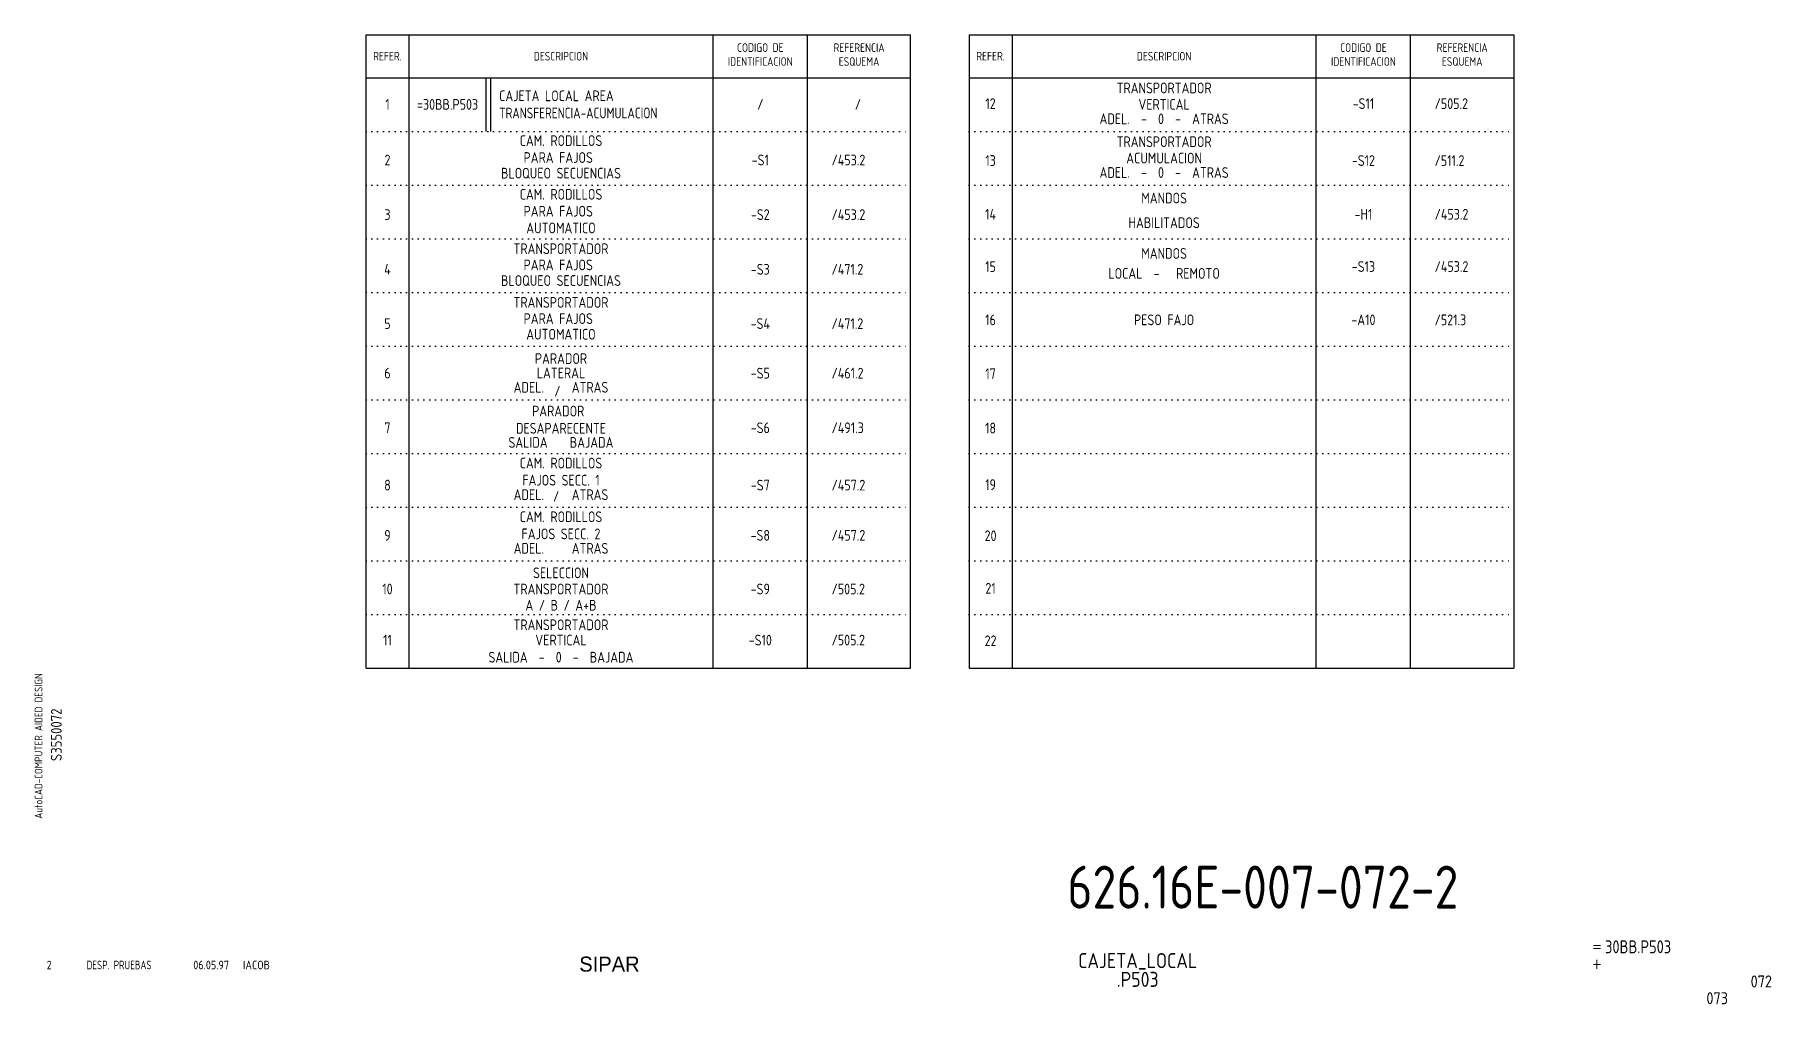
# Model space of a CAD drawing. Extents: x 10 to 414, y 6 to 231.
import ezdxf
from ezdxf.enums import TextEntityAlignment as Align

# ---------------------------------------------------------------- set-up
doc = ezdxf.new("R2010")
doc.units = 0
doc.header["$LTSCALE"] = 5
doc.header["$MEASUREMENT"] = 0
doc.linetypes.add('DOT', pattern=[0.25, 0, -0.25])
doc.layers.get('0').update_dxf_attribs({"linetype": 'CONTINUOUS'})
doc.layers.add('CART', color=7, linetype='CONTINUOUS')
doc.styles.add('DIN', font='DIN.shx', dxfattribs={"width": 0.85})
doc.styles.add('N', font='ROMANS', dxfattribs={"width": 0.85, "height": 3})
doc.styles.add('X', font='UNIV.SHX', dxfattribs={"height": 3.5})

# ---------------------------------------------------------------- blocks, each defined once
blk = doc.blocks.new('REV2')
at = {"color": 3, "style": 'DIN'}
for s, width, p in [('2', 0.9, (12.45, 13.79)), ('DESP. PRUEBAS', 0.8, (21.76, 13.79)), ('06.05.97', 0.9, (46.59, 13.79)), ('IACOB', 0.9, (58.16, 13.79))]:
    blk.add_text(s, height=2, dxfattribs=dict(at, width=width)).set_placement(p)

msp = doc.modelspace()

# ---------------------------------------------------------------- linework, layer by layer
at = {"color": 3}
for p, q in [((86.81, 231.37), (213.62, 231.37)), ((86.81, 83.87), (86.81, 231.37)), ((96.81, 231.37), (96.81, 83.87)), ((167.62, 83.87), (167.62, 231.37)), ((189.62, 83.87), (189.62, 231.37)), ((213.62, 83.87), (213.62, 231.37)), ((227.24, 231.37), (227.24, 83.87)), ((227.24, 231.37), (354.06, 231.37)), ((237.24, 231.37), (237.24, 83.87)), ((308.06, 83.87), (308.06, 231.37)), ((330.06, 83.87), (330.06, 231.37)), ((354.06, 231.37), (354.06, 83.87)), ((86.81, 221.37), (213.62, 221.37)), ((227.24, 221.37), (354.06, 221.37))]:
    msp.add_line(p, q, dxfattribs=at)
for p, q in [((114.81, 208.87), (114.81, 221.37)), ((115.81, 221.37), (115.81, 208.87))]:
    msp.add_line(p, q)
at = {"color": 7, "linetype": 'DOT'}
for p, q in [((86.81, 208.87), (213.62, 208.87)), ((86.81, 196.37), (213.62, 196.37)), ((86.81, 183.87), (213.62, 183.87)), ((86.81, 171.37), (213.62, 171.37)), ((86.81, 158.87), (213.62, 158.87)), ((86.81, 146.37), (213.62, 146.37)), ((86.81, 133.87), (213.62, 133.87)), ((86.81, 121.37), (213.62, 121.37)), ((86.81, 108.87), (213.62, 108.87)), ((86.81, 96.37), (213.62, 96.37))]:
    msp.add_line(p, q, dxfattribs=at)
at = {"linetype": 'DOT'}
for p, q in [((227.24, 208.87), (354.06, 208.87)), ((227.24, 196.37), (354.06, 196.37)), ((227.24, 183.87), (354.06, 183.87)), ((227.24, 171.37), (354.06, 171.37)), ((227.24, 158.87), (354.06, 158.87)), ((227.24, 146.37), (354.06, 146.37)), ((227.24, 133.87), (354.06, 133.87)), ((227.24, 121.37), (354.06, 121.37)), ((227.24, 108.87), (354.06, 108.87)), ((227.24, 96.37), (354.06, 96.37))]:
    msp.add_line(p, q, dxfattribs=at)
at = {"color": 3, "linetype": 'Continuous'}
for p, q in [((86.81, 83.87), (213.62, 83.87)), ((227.24, 83.87), (354.06, 83.87))]:
    msp.add_line(p, q, dxfattribs=at)

# ---------------------------------------------------------------- block references
at = {"linetype": 'Continuous'}
msp.add_blockref('REV2', (0, 0), dxfattribs=at)

# ---------------------------------------------------------------- texts
at = {"style": 'DIN', "width": 0.85}
for s, p in [('REFER.', (91.81, 226.37)), ('DESCRIPCION', (132.21, 226.37)), ('REFER.', (232.24, 226.37)), ('DESCRIPCION', (272.65, 226.37))]:
    msp.add_text(s, height=2, dxfattribs=at).set_placement(p, align=Align.MIDDLE)
for s, height, p in [('CODIGO DE', 2, (178.62, 227.37)), ('REFERENCIA', 2, (201.62, 227.37)), ('CODIGO DE', 2, (319.06, 227.37)), ('REFERENCIA', 2, (342.06, 227.37)), ('IDENTIFICACION', 2, (178.62, 224.13)), ('ESQUEMA', 2, (201.62, 224.13)), ('IDENTIFICACION', 2, (319.06, 224.13)), ('ESQUEMA', 2, (342.06, 224.13)), ('TRANSPORTADOR', 2.5, (272.65, 217.72)), ('1', 2.5, (91.81, 213.9)), ('=30BB.P503', 2.5, (105.81, 213.9)), ('/', 2.5, (178.62, 213.9)), ('12', 2.5, (232.24, 214.08)), ('VERTICAL', 2.5, (272.65, 213.9)), ('-S11', 2.5, (319.06, 214.08)), ('ADEL.  -  0  -  ATRAS', 2.5, (272.65, 210.54)), ('CAM. RODILLOS', 2.5, (132.21, 205.47)), ('TRANSPORTADOR', 2.5, (272.65, 205.22)), ('2', 2.5, (91.81, 200.95)), ('PARA FAJOS ', 2.5, (132.21, 201.53)), ('-S1', 2.5, (178.62, 200.95)), ('13', 2.5, (232.24, 200.83)), ('ACUMULACION', 2.5, (272.65, 201.4)), ('-S12', 2.5, (319.06, 200.83)), ('BLOQUEO SECUENCIAS', 2.5, (132.21, 197.89)), ('ADEL.  -  0  -  ATRAS', 2.5, (272.65, 198.04)), ('CAM. RODILLOS', 2.5, (132.21, 192.97)), ('MANDOS', 2.5, (272.65, 192.09)), ('3', 2.5, (91.81, 188.25)), ('PARA FAJOS ', 2.5, (132.21, 189.03)), ('-S2', 2.5, (178.62, 188.25)), ('14', 2.5, (232.24, 188.32)), ('-H1', 2.5, (319.06, 188.32)), ('AUTOMATICO', 2.5, (132.21, 185.14)), ('HABILITADOS', 2.5, (272.65, 186.35)), ('TRANSPORTADOR', 2.5, (132.21, 180.3)), ('4', 2.5, (91.81, 175.52)), ('PARA FAJOS ', 2.5, (132.21, 176.53)), ('-S3', 2.5, (178.62, 175.52)), ('15', 2.5, (232.24, 176.15)), ('MANDOS', 2.5, (272.65, 179.2)), ('-S13', 2.5, (319.06, 176.15)), ('BLOQUEO SECUENCIAS', 2.5, (132.21, 172.89)), ('LOCAL  -   REMOTO', 2.5, (272.65, 174.55)), ('TRANSPORTADOR', 2.5, (132.21, 167.8)), ('PARA FAJOS ', 2.5, (132.21, 164.03)), ('16', 2.5, (232.24, 163.74)), ('PESO FAJO', 2.5, (272.65, 163.74)), ('-A10', 2.5, (319.06, 163.74)), ('5', 2.5, (91.81, 162.87)), ('AUTOMATICO', 2.5, (132.21, 160.39)), ('-S4', 2.5, (178.62, 162.87)), ('6', 2.5, (91.81, 151.33)), ('PARADOR', 2.5, (132.21, 154.73)), ('LATERAL', 2.5, (132.21, 151.38)), ('-S5', 2.5, (178.62, 151.33)), ('17', 2.5, (232.24, 151.2)), ('ADEL.     ATRAS', 2.5, (132.21, 148.04)), ('/', 2.5, (131.37, 147.12)), ('PARADOR ', 2.5, (132.21, 142.5)), ('7', 2.5, (91.81, 138.61)), ('SALIDA    BAJADA', 2.5, (132.21, 135.2)), ('DESAPARECENTE', 2.5, (132.21, 138.5)), ('-S6', 2.5, (178.62, 138.61)), ('18', 2.5, (232.24, 138.54)), ('CAM. RODILLOS', 2.5, (132.21, 130.39)), ('8', 2.5, (91.81, 125.26)), ('ADEL.     ATRAS', 2.5, (132.21, 123.04)), ('FAJOS SECC. 1', 2.5, (132.21, 126.41)), ('-S7', 2.5, (178.62, 125.26)), ('19', 2.5, (232.24, 125.37)), ('/', 2.5, (131.08, 122.63)), ('CAM. RODILLOS', 2.5, (132.21, 117.89)), ('9', 2.5, (91.81, 113.58)), ('FAJOS SECC. 2', 2.5, (132.21, 113.91)), ('-S8', 2.5, (178.62, 113.58)), ('20', 2.5, (232.24, 113.47)), ('ADEL.     ATRAS', 2.5, (132.21, 110.54)), ('SELECCION', 2.5, (132.21, 104.84)), ('10', 2.5, (91.81, 101.07)), ('TRANSPORTADOR', 2.5, (132.21, 101.07)), ('-S9', 2.5, (178.62, 101.07)), ('21', 2.5, (232.24, 101.24)), ('A / B / A+B', 2.5, (132.21, 97.3)), ('TRANSPORTADOR', 2.5, (132.21, 92.74)), ('11', 2.5, (91.81, 89.18)), ('VERTICAL', 2.5, (132.21, 89.18)), ('-S10', 2.5, (178.62, 89.18)), ('22', 2.5, (232.24, 89.02)), ('SALIDA  -  0  -  BAJADA', 2.5, (132.21, 85.2))]:
    msp.add_text(s, height=height, dxfattribs=at).set_placement(p, align=Align.CENTER)
at = {"style": 'DIN'}
for s, width, p in [('CAJETA LOCAL AREA ', 0.85, (117.81, 215.9)), ('TRANSFERENCIA-ACUMULACION', 0.8, (117.81, 211.9)), ('/', 0.85, (200.62, 213.9)), ('/505.2', 0.85, (335.64, 214.08)), ('/453.2', 0.85, (195.21, 200.95)), ('/511.2', 0.85, (335.64, 200.83)), ('/453.2', 0.85, (195.21, 188.25)), ('/453.2', 0.85, (335.64, 188.32)), ('/471.2', 0.85, (195.21, 175.52)), ('/453.2', 0.85, (335.64, 176.15)), ('/521.3', 0.85, (335.64, 163.74)), ('/471.2', 0.85, (195.21, 162.87)), ('/461.2', 0.85, (195.21, 151.33)), ('/491.3', 0.85, (195.21, 138.61)), ('/457.2', 0.85, (195.21, 125.26)), ('/457.2', 0.85, (195.21, 113.58)), ('/505.2', 0.85, (195.21, 101.07)), ('/505.2', 0.85, (195.21, 89.18))]:
    msp.add_text(s, height=2.5, dxfattribs=dict(at, width=width)).set_placement(p)
at = {"color": 2, "insert": (250.1, 37.92), "char_height": 10, "width": 111.0411, "attachment_point": 1, "style": 'DIN'}
msp.add_mtext('626.16E-007-072-2', dxfattribs=at)
at = {"layer": 'CART', "color": 1, "style": 'DIN', "width": 0.9}
msp.add_text('AutoCAD-COMPUTER AIDED DESIGN', height=1.8, rotation=90, dxfattribs=at).set_placement((11.47, 48.84))
at = {"layer": 'CART', "color": 3, "style": 'N', "width": 0.85}
for s, p in [('=', (372.24, 17.91)), ('+', (372.24, 13.87))]:
    msp.add_text(s, height=2.5, dxfattribs=at).set_placement(p)
at = {"layer": 'CART', "color": 3, "style": 'DIN', "width": 0.9, "flags": 1}
msp.add_attdef('S3550072', text='', height=2.5, rotation=90, dxfattribs=at).set_placement((15.95, 68.38), align=Align.CENTER)
at = {"layer": 'CART', "color": 3, "style": 'DIN', "width": 0.85}
msp.add_attdef('30BB.P503', text='', height=3, dxfattribs=at).set_placement((375.33, 16.63), align=Align.BOTTOM_LEFT)
at = {"layer": 'CART', "color": 6, "style": 'X', "flags": 1}
msp.add_attdef('SIPAR', text='', height=3.5, dxfattribs=at).set_placement((143.5, 15), align=Align.MIDDLE)
at = {"layer": 'CART', "color": 2, "style": 'DIN', "width": 0.9, "flags": 1}
for tag, p in [('CAJETA_LOCAL', (266.5, 15.65)), ('.P503', (266.5, 11.45))]:
    msp.add_attdef(tag, text='', height=3.5, dxfattribs=at).set_placement(p, align=Align.MIDDLE)
msp.add_attdef('072', text='', height=2.8, dxfattribs=at).set_placement((414.2, 9.56), align=Align.RIGHT)
at = {"layer": 'CART', "color": 7, "style": 'DIN', "width": 0.9, "flags": 1}
msp.add_attdef('073', (398.93, 5.65), '', height=2.8, dxfattribs=at)

doc.saveas('drawing.dxf')
